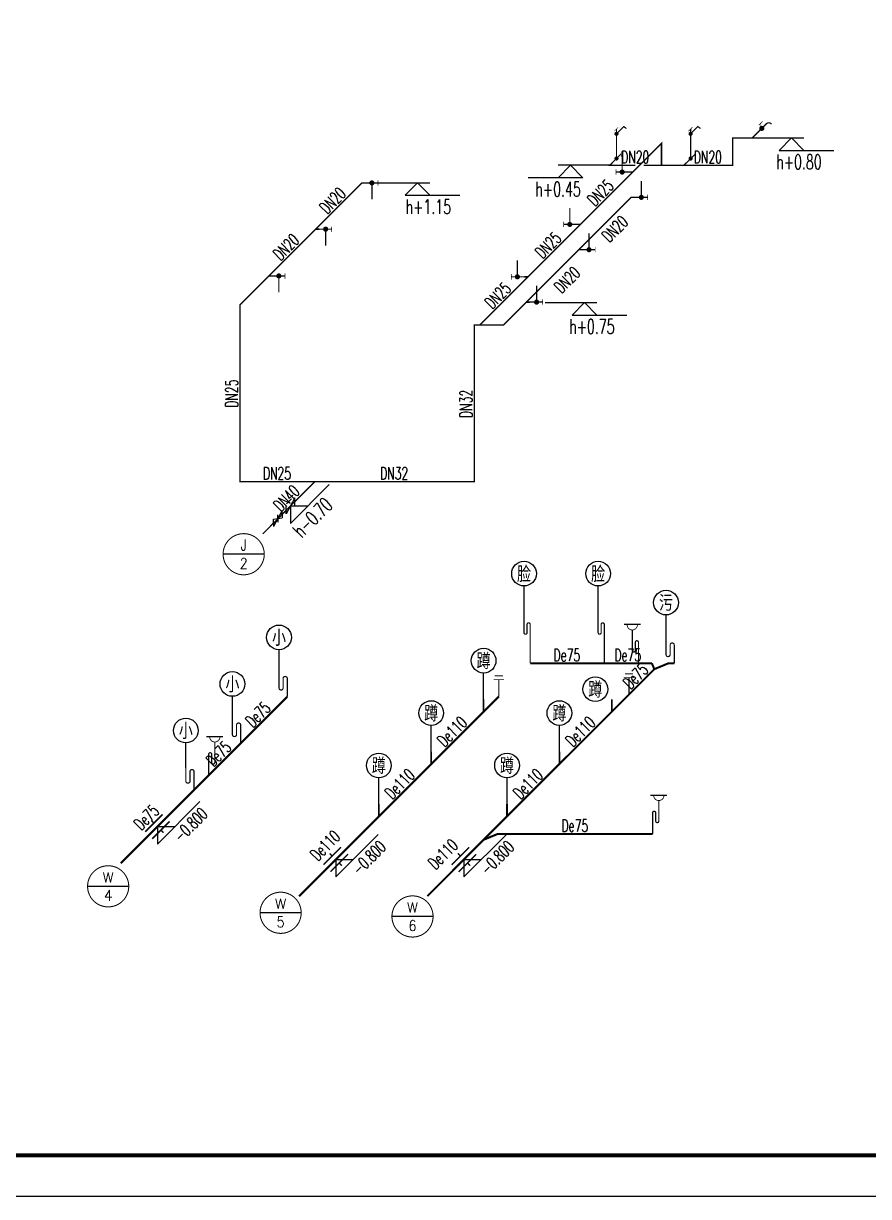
# Model space of a CAD drawing. Extents: x 13158459 to 15902229, y -1299598 to 28366.
# Drawn here: x 14080312 to 14090577, y -606343 to -592094 of the extents above; entities that cross this region are included whole.
import ezdxf
from ezdxf.enums import TextEntityAlignment as Align

# ---------------------------------------------------------------- set-up
doc = ezdxf.new("R2010")
doc.units = 0
doc.header["$LTSCALE"] = 1000
doc.header["$MEASUREMENT"] = 0
for name, color, linetype in [('DIM_污水', 3, 'Continuous'), ('DIM_消防', 3, 'Continuous'), ('EQUIP_地漏', 7, 'Continuous'), ('EQUIP_污水', 7, 'Continuous'), ('EQUIP_给水', 7, 'Continuous'), ('PIPE-污水', 2, 'Continuous'), ('PIPE-给水', 3, 'Continuous'), ('TEXT_污水', 7, 'Continuous'), ('TEXT_给水', 7, 'Continuous'), ('TK', 4, 'Continuous'), ('TWT_DIM', 3, 'Continuous'), ('TWT_ELEV', 3, 'Continuous'), ('TWT_IDEN', 3, 'Continuous'), ('TWT_TEXT', 7, 'Continuous'), ('VALVE_污水', 7, 'Continuous'), ('VALVE_给水', 7, 'Continuous')]:
    doc.layers.add(name, color=color, linetype=linetype)
doc.styles.add('_TWT_CIRCLE', font='COMPLEX', dxfattribs={"width": 1.1, "height": 3, "bigfont": 'HZTXT'})
doc.styles.add('_TWT_DIM_ELE', font='SIMPLEX', dxfattribs={"width": 0.8, "height": 3, "bigfont": 'HZTXT'})
doc.styles.add('_TWT_PIPEDN', font='SIMPLEX', dxfattribs={"width": 0.8, "height": 3, "bigfont": 'HZTXT'})
doc.styles.add('_TWT_SANITARY', font='', dxfattribs={"width": 0.8, "height": 3.5})
doc.styles.add('HZ', font='txt_____.ttf', dxfattribs={"bigfont": 'hztxt'})
doc.styles.get('_TWT_SANITARY').set_extended_font_data('SimSun')

# ---------------------------------------------------------------- blocks, each defined once
blk = doc.blocks.new('GeYuanFrame_06504130', base_point=(20.09, 4.53))
at = {"layer": 'TK'}
blk.add_lwpolyline([(20.09, 4.53), (20.09, 598.53), (861.09, 598.53), (861.09, 4.53)], close=True, dxfattribs=at)
at = {"layer": 'TK', "const_width": 1}
blk.add_lwpolyline([(45.09, 588.53), (851.09, 588.53), (851.09, 14.53), (45.09, 14.53)], close=True, dxfattribs=at)
blk = doc.blocks.new('$TWTSYS$00000053')
at = {"const_width": 30}
blk.add_lwpolyline([(0, 0), (283, 283, -0.443942), (411, 276, 1.105826)], format="xyb", dxfattribs=at)
for points, const_width in [([(102, 252), (192, 342)], 15), ([(154, 162), (154, 304)], 10)]:
    blk.add_lwpolyline(points, dxfattribs=dict(const_width=const_width))
at = {"const_width": 62.5}
blk.add_lwpolyline([(152, 152, 1), (196, 196, 1)], format="xyb", close=True, dxfattribs=at)
at = {"style": 'HZ', "width": 0.7, "flags": 1}
for tag in ['UNIT', 'WHAT', 'SPEC']:
    blk.add_attdef(tag, (0, 0), '', height=0.0001, dxfattribs=at)
blk = doc.blocks.new('$VALVE$00000335')
for p, q in [((178, 53), (-178, -53)), ((-125, 0), (-178, -53)), ((-125, 0), (-72, 53)), ((-72, 53), (72, -53)), ((0, 0), (-53, -53)), ((0, 0), (53, 53)), ((125, 0), (72, -53)), ((125, 0), (178, 53))]:
    blk.add_line(p, q)
for p in [(-125, 0), (125, 0)]:
    blk.add_point(p)
blk = doc.blocks.new('$VALVE$00000359')
for p, q in [((177, 53), (-177, -53)), ((-177, -53), (-71, 53)), ((-30, 88), (111, 88)), ((71, -53), (177, 53))]:
    blk.add_line(p, q)
for p in [(-124, 0), (124, 0)]:
    blk.add_point(p)
blk.add_solid([(41, 88), (23, 106), (111, 88)])
blk = doc.blocks.new('$TWTSYS$00000410')
blk.add_line((53, 944), (-347, 944))
for points, const_width in [([(-25, 944, -1.067664), (-275, 944)], 20), ([(0, 0), (0, 512, 1), (-75, 512), (-75, 312, -1), (-150, 312), (-150, 810)], 30)]:
    blk.add_lwpolyline(points, format="xyb", dxfattribs=dict(const_width=const_width))
at = {"style": 'HZ', "flags": 1}
for tag in ['UNIT', 'SPEC', 'WHAT']:
    blk.add_attdef(tag, (-150, 810), '', height=0.001, dxfattribs=at)
blk = doc.blocks.new('$TWTSYS$00000086')
at = {"const_width": 30}
blk.add_lwpolyline([(0, 0), (0, 946, 1), (-75, 946), (-75, 746, -1), (-150, 746), (-150, 1244)], format="xyb", dxfattribs=at)
blk = doc.blocks.new('$TWTSYS$00000408')
blk.add_line((-53, 944), (347, 944))
for points, const_width in [([(25, 944, 1.067664), (275, 944)], 20), ([(0, 0), (0, 512, -1), (75, 512), (75, 312, 1), (150, 312), (150, 810)], 30)]:
    blk.add_lwpolyline(points, format="xyb", dxfattribs=dict(const_width=const_width))
at = {"style": 'HZ', "flags": 1}
for tag in ['WHAT', 'SPEC', 'UNIT']:
    blk.add_attdef(tag, (150, 810), '', height=0.001, dxfattribs=at)
blk = doc.blocks.new('$TWTSYS$00000087')
at = {"const_width": 30}
blk.add_lwpolyline([(0, 0), (0, 456, 0.75), (-100, 456), (-100, 202, -0.75), (-200, 202), (-200, 540)], format="xyb", dxfattribs=at)
blk = doc.blocks.new('$TWTSYS$00000409')
blk.add_line((-53, 944), (347, 944))
for points, const_width in [([(25, 944, 1.067664), (275, 944)], 20), ([(0, 0), (0, 512, -1), (75, 512), (75, 312, 1), (150, 312), (150, 810)], 30)]:
    blk.add_lwpolyline(points, format="xyb", dxfattribs=dict(const_width=const_width))
at = {"style": 'HZ', "flags": 1}
for tag in ['WHAT', 'SPEC', 'UNIT']:
    blk.add_attdef(tag, (150, 810), '', height=0.001, dxfattribs=at)
blk = doc.blocks.new('$TWTSYS$00000426')
for points, const_width in [([(-125, 407), (125, 407)], 20), ([(-100, 500), (100, 500)], 20), ([(0, 407), (0, 0)], 30)]:
    blk.add_lwpolyline(points, dxfattribs=dict(const_width=const_width))
at = {"style": 'HZ', "width": 0.7, "flags": 1}
for tag in ['UNIT', 'SPEC', 'WHAT']:
    blk.add_attdef(tag, (0, 0), '', height=0.001, dxfattribs=at)
blk = doc.blocks.new('$TWTSYS$00000090')
at = {"color": 0, "const_width": 42}
blk.add_lwpolyline([(0, 303), (0, 0)], dxfattribs=at)
blk = doc.blocks.new('$VALVE$00000553')
at = {"const_width": 30}
for points in [[(0, 100), (-250, 100), (-250, 100)], [(0, 100), (0, 175)], [(0, 100), (250, 100), (250, 100)], [(-250, -100), (-250, -100), (0, -100)], [(250, -100), (250, -100), (0, -100)], [(0, -175), (0, -100)]]:
    blk.add_lwpolyline(points, dxfattribs=at)
blk = doc.blocks.new('$ATTACHMENT$00000128')
for points, const_width in [([(0, 0), (-300, 0)], 30), ([(-298, 60), (-298, -70)], 15), ([(-150, 0), (-150, -400)], 30)]:
    blk.add_lwpolyline(points, dxfattribs=dict(const_width=const_width))
at = {"const_width": 62.5}
blk.add_lwpolyline([(-119, 0, -1), (-181, 0, -1)], format="xyb", close=True, dxfattribs=at)
at = {"style": 'HZ', "width": 0.7, "flags": 1}
for tag in ['UNIT', 'SPEC', 'WHAT']:
    blk.add_attdef(tag, (0, 0), '', height=0.001, dxfattribs=at)
blk = doc.blocks.new('$ATTACHMENT$00000125')
for points, const_width in [([(170, 0), (170, 400)], 30), ([(0, 0), (320, 0)], 30), ([(320, -65), (320, 65)], 15)]:
    blk.add_lwpolyline(points, dxfattribs=dict(const_width=const_width))
at = {"const_width": 62.5}
blk.add_lwpolyline([(139, 0, -1), (201, 0, -1)], format="xyb", close=True, dxfattribs=at)
at = {"style": 'HZ', "width": 0.7, "flags": 1}
for tag in ['UNIT', 'SPEC', 'WHAT']:
    blk.add_attdef(tag, (0, 0), '', height=0.001, dxfattribs=at)
blk = doc.blocks.new('$ATTACHMENT$00000141')
for points, const_width in [([(50, 769), (146, 865)], 15), ([(103, 705), (280, 882), (344, 834)], 30), ([(103, 822), (103, 103)], 30), ([(220, 278), (220, 154)], 15), ([(0, 0), (220, 220)], 30)]:
    blk.add_lwpolyline(points, dxfattribs=dict(const_width=const_width))
at = {"const_width": 50}
for points in [[(78, 705, 1), (128, 705, 1)], [(78, 105, 1), (128, 105, 1)]]:
    blk.add_lwpolyline(points, format="xyb", close=True, dxfattribs=at)
at = {"style": 'HZ', "width": 0.7, "flags": 1}
for tag in ['UNIT', 'SPEC', 'WHAT']:
    blk.add_attdef(tag, (0, 0), '', height=0.001, dxfattribs=at)

msp = doc.modelspace()

# ---------------------------------------------------------------- hatches: boundary and pattern name
at = {"layer": 'PIPE-污水', "linetype": 'Continuous'}
for points in [[(14088145.2, -599866.3), (14088140.4, -599854.7), (14088142.7, -599853.8)], [(14088145.2, -599866.3), (14088145.2, -599853.8), (14088142.7, -599853.8)], [(14086073, -601938.4), (14086068.3, -601926.9), (14086070.6, -601925.9)], [(14086073, -601938.4), (14086073, -601925.9), (14086070.6, -601925.9)]]:
    msp.add_hatch(color=256, dxfattribs=at).paths.add_polyline_path(points)
at = {"layer": 'PIPE-给水', "linetype": 'Continuous'}
for points in [[(14088925.6, -593485), (14088916.8, -593485), (14088916.8, -593476.2)], [(14088925.6, -593485), (14088925.6, -593476.2), (14088916.8, -593476.2)], [(14088062.2, -593549.1), (14088056, -593542.9), (14088070.9, -593528)], [(14088062.2, -593549.1), (14088070.9, -593549.1), (14088070.9, -593528)], [(14089162.9, -593485), (14089169.1, -593491.2), (14089166.6, -593493.7)], [(14089162.9, -593485), (14089162.9, -593493.7), (14089166.6, -593493.7)], [(14087433.8, -593817), (14087427.6, -593810.8), (14087412.6, -593825.8)], [(14087433.8, -593817), (14087433.8, -593825.8), (14087412.6, -593825.8)], [(14088925.6, -593817), (14088925.6, -593825.8), (14088934.3, -593825.8)], [(14088925.6, -593817), (14088934.3, -593817), (14088934.3, -593825.8)], [(14084422.7, -594030.7), (14084416.5, -594024.6), (14084419.1, -594022)], [(14084422.7, -594030.7), (14084422.7, -594022), (14084419.1, -594022)], [(14087692.5, -594205.9), (14087686.3, -594199.7), (14087688.9, -594197.1)], [(14087692.5, -594205.9), (14087692.5, -594197.1), (14087688.9, -594197.1)], [(14082942.2, -595511.3), (14082936, -595505.1), (14082933.4, -595507.7)], [(14082942.2, -595511.3), (14082933.4, -595511.3), (14082933.4, -595507.7)], [(14085787.4, -595757.8), (14085778.7, -595757.8), (14085778.7, -595749)], [(14085787.4, -595757.8), (14085787.4, -595749), (14085778.7, -595749)], [(14086140.6, -595757.8), (14086140.6, -595766.5), (14086144.2, -595766.5)], [(14086140.6, -595757.8), (14086146.8, -595763.9), (14086144.2, -595766.5)], [(14082942.2, -597658.3), (14082942.2, -597667.1), (14082933.4, -597667.1)], [(14082942.2, -597658.3), (14082933.4, -597658.3), (14082933.4, -597667.1)], [(14085787.4, -597658.3), (14085787.4, -597667.1), (14085796.2, -597667.1)], [(14085787.4, -597658.3), (14085796.2, -597658.3), (14085796.2, -597667.1)]]:
    msp.add_hatch(color=256, dxfattribs=at).paths.add_polyline_path(points)

# ---------------------------------------------------------------- linework, layer by layer
at = {"layer": 'DIM_污水'}
for p, q in [((14081938.9, -602061.3), (14082453.9, -601546.4)), ((14081922.5, -601865.7), (14082045, -601743.1)), ((14081938.9, -601849.2), (14081938.9, -602061.3)), ((14081938.9, -601849.2), (14082151.1, -601849.2)), ((14084105, -602461.3), (14084620, -601946.4)), ((14085662.3, -602461.3), (14086177.2, -601946.4)), ((14084088.6, -602265.7), (14084211.1, -602143.1)), ((14085645.8, -602265.7), (14085768.3, -602143.1)), ((14084105, -602249.2), (14084105, -602461.3)), ((14084105, -602249.2), (14084317.2, -602249.2)), ((14085662.3, -602249.2), (14085662.3, -602461.3)), ((14085662.3, -602249.2), (14085874.4, -602249.2))]:
    msp.add_line(p, q, dxfattribs=at)
at = {"layer": 'DIM_消防'}
for p, q in [((14083236.9, -598540.9), (14082736.9, -598540.9)), ((14081590.7, -602575.1), (14081090.7, -602575.1)), ((14083685.5, -602896.5), (14083185.5, -602896.5)), ((14085287.5, -602941.1), (14084787.5, -602941.1))]:
    msp.add_line(p, q, dxfattribs=at)
at = {"layer": 'DIM_消防', "const_width": 12.5}
for points in [[(14083236.9, -598540.9, 1), (14082736.9, -598540.9, 1)], [(14081590.7, -602575.1, 1), (14081090.7, -602575.1, 1)], [(14083685.5, -602896.5, 1), (14083185.5, -602896.5, 1)], [(14085287.5, -602941.1, 1), (14084787.5, -602941.1, 1)]]:
    msp.add_lwpolyline(points, format="xyb", close=True, dxfattribs=at)
at = {"layer": 'PIPE-污水', "linetype": 'Continuous', "ltscale": 0.25, "const_width": 25}
for points in [[(14087366.9, -599866.3), (14086466.9, -599866.3)], [(14087945.2, -599866.3), (14087366.9, -599866.3)], [(14087945.2, -599866.3), (14087974.5, -599937)], [(14088145.2, -599866.3), (14087974.5, -599937)], [(14088216.6, -599866.3), (14088145.2, -599866.3)], [(14087974.5, -599937), (14087666.8, -600244.6)], [(14083515.8, -600272.4), (14082950.1, -600838)], [(14085901.1, -600453.2), (14086086.5, -600267.7)], [(14087666.8, -600244.6), (14087458.3, -600453.2)], [(14085901.1, -600453.2), (14085264.7, -601089.5)], [(14087458.3, -600453.2), (14086821.9, -601089.5)], [(14082950.1, -600838), (14082561.4, -601226.8)], [(14085264.7, -601089.5), (14084628.3, -601725.9)], [(14086821.9, -601089.5), (14086185.5, -601725.9)], [(14082561.4, -601226.8), (14082384.4, -601403.7)], [(14082384.4, -601403.7), (14081493.4, -602294.7)], [(14084628.3, -601725.9), (14083659.5, -602694.7)], [(14086185.5, -601725.9), (14085902.3, -602009.1)], [(14085902.3, -602009.1), (14085216.8, -602694.7)], [(14086073, -601938.4), (14085902.3, -602009.1)], [(14086073, -601938.4), (14087954.2, -601938.4)]]:
    msp.add_lwpolyline(points, dxfattribs=at)
at = {"layer": 'PIPE-给水', "linetype": 'Continuous', "ltscale": 0.25, "const_width": 17.5}
for points in [[(14088925.6, -593817), (14088925.6, -593485)], [(14088925.6, -593485), (14089162.9, -593485)], [(14089162.9, -593485), (14089192.8, -593455.1)], [(14087712.7, -593898.6), (14088062.2, -593549.1)], [(14088062.2, -593549.1), (14088062.2, -593817)], [(14087076.3, -594535), (14087712.7, -593898.6)], [(14087433.8, -593817), (14087463.6, -593787.2)], [(14087433.8, -593817), (14087744.3, -593817)], [(14087712.7, -593898.6), (14087669.4, -593898.6)], [(14087844.3, -593817), (14088062.2, -593817)], [(14088062.2, -593817), (14088333.8, -593817)], [(14088333.8, -593817), (14088363.6, -593787.2)], [(14088333.8, -593817), (14088925.6, -593817)], [(14083861.2, -594592.3), (14084422.7, -594030.7)], [(14084422.7, -594030.7), (14084469, -594030.7)], [(14087056.1, -594842.3), (14087692.5, -594205.9)], [(14087692.5, -594205.9), (14087732.6, -594205.9)], [(14083292.6, -595160.8), (14083861.2, -594592.3)], [(14083861.2, -594592.3), (14083907.5, -594592.3)], [(14086439.9, -595171.4), (14087076.3, -594535)], [(14087076.3, -594535), (14087033, -594535)], [(14086419.7, -595478.6), (14087056.1, -594842.3)], [(14087056.1, -594842.3), (14087096.2, -594842.3)], [(14082942.2, -595511.3), (14083292.6, -595160.8)], [(14083292.6, -595160.8), (14083338.9, -595160.8)], [(14085853.5, -595757.8), (14086439.9, -595171.4)], [(14086439.9, -595171.4), (14086396.6, -595171.4)], [(14086140.6, -595757.8), (14086419.7, -595478.6)], [(14086419.7, -595478.6), (14086459.8, -595478.6)], [(14082942.2, -597658.3), (14082942.2, -595511.3)], [(14085787.4, -597658.3), (14085787.4, -595757.8)], [(14085787.4, -595757.8), (14085853.5, -595757.8)], [(14085853.5, -595757.8), (14086140.6, -595757.8)], [(14083851.8, -597658.3), (14082942.2, -597658.3)], [(14083608.4, -597901.7), (14083851.8, -597658.3)], [(14083851.8, -597658.3), (14085787.4, -597658.3)], [(14083455.7, -598054.5), (14083503.4, -598006.7)], [(14083311.9, -598198.2), (14083349.6, -598160.5)]]:
    msp.add_lwpolyline(points, dxfattribs=at)
at = {"layer": 'TWT_DIM'}
for p, q in [((14086391.9, -599244.4), (14086391.9, -598926.5)), ((14087291.9, -599244.4, 0), (14087291.9, -598926.5, 0)), ((14088116.6, -599596.4), (14088116.6, -599278.4)), ((14083415.8, -600002.5), (14083415.8, -599701.1)), ((14085901.1, -600301.7), (14085901.1, -599983.8)), ((14082850.1, -600568.2), (14082850.1, -600266.8)), ((14085264.7, -600938.1), (14085264.7, -600620.2)), ((14086821.9, -600938.1), (14086821.9, -600620.2)), ((14082284.4, -601133.8), (14082284.4, -600832.5)), ((14084628.3, -601574.5), (14084628.3, -601256.6)), ((14086185.5, -601574.5), (14086185.5, -601256.6))]:
    msp.add_line(p, q, dxfattribs=at)
at = {"layer": 'TWT_ELEV'}
for p, q in [((14089162.9, -593485), (14089791, -593485)), ((14089641, -593485), (14089491, -593635)), ((14089641, -593485), (14089791, -593635)), ((14089491, -593635), (14090156.2, -593635)), ((14086955.7, -593817), (14086805.7, -593967)), ((14087433.8, -593817), (14086805.7, -593817)), ((14086955.7, -593817), (14087105.7, -593967)), ((14084619, -594030.7), (14085247.1, -594030.7)), ((14085097.1, -594030.7), (14084947.1, -594180.7)), ((14085097.1, -594030.7), (14085247.1, -594180.7)), ((14087105.7, -593967), (14086440.5, -593967)), ((14084947.1, -594180.7), (14085612.3, -594180.7)), ((14086647.2, -595485.2), (14087275.2, -595485.2)), ((14087125.2, -595485.2), (14086975.2, -595635.2)), ((14087125.2, -595485.2), (14087275.2, -595635.2)), ((14086975.2, -595635.2), (14087640.4, -595635.2)), ((14083555.9, -598166.3), (14084026.3, -597696)), ((14083217.9, -598292.2), (14083662, -597848.1)), ((14083555.9, -597954.2), (14083555.9, -598166.3)), ((14083555.9, -597954.2), (14083768, -597954.2))]:
    msp.add_line(p, q, dxfattribs=at)
at = {"layer": 'TWT_IDEN'}
for centre in [(14086391.9, -598776.5), (14087291.9, -598776.5), (14088116.6, -599128.4), (14083415.8, -599551.1), (14085901.1, -599833.8), (14082850.1, -600116.8), (14087258.2, -600180.2), (14085264.7, -600470.2), (14086821.9, -600470.2), (14082284.4, -600682.5), (14084628.3, -601106.6), (14086185.5, -601106.6)]:
    msp.add_circle(centre, 150, dxfattribs=at)

# ---------------------------------------------------------------- block references
at = {"xscale": 50, "yscale": 50, "zscale": 50}
msp.add_blockref('GeYuanFrame_06504130', (14066558, -606343.1), dxfattribs=at)
at = {"layer": 'EQUIP_地漏', "xscale": 0.5, "yscale": 0.5, "zscale": 0.5}
for name, p in [('$TWTSYS$00000410', (14087782, -599866.3)), ('$TWTSYS$00000408', (14082561.4, -601226.8)), ('$TWTSYS$00000409', (14087954.2, -601938.4))]:
    msp.add_blockref(name, p, dxfattribs=at)
at = {"layer": 'EQUIP_污水', "xscale": 0.5, "yscale": 0.5, "zscale": 0.5}
for name, p in [('$TWTSYS$00000086', (14086466.9, -599866.3)), ('$TWTSYS$00000086', (14087366.9, -599866.3)), ('$TWTSYS$00000087', (14088216.6, -599866.3)), ('$TWTSYS$00000087', (14083515.8, -600272.4)), ('$TWTSYS$00000426', (14086086.5, -600267.7)), ('$TWTSYS$00000426', (14087666.8, -600244.6)), ('$TWTSYS$00000090', (14085901.1, -600453.2)), ('$TWTSYS$00000090', (14087458.3, -600453.2)), ('$TWTSYS$00000087', (14082950.1, -600838)), ('$TWTSYS$00000090', (14085264.7, -601089.5)), ('$TWTSYS$00000090', (14086821.9, -601089.5)), ('$TWTSYS$00000087', (14082384.4, -601403.7)), ('$TWTSYS$00000090', (14084628.3, -601725.9)), ('$TWTSYS$00000090', (14086185.5, -601725.9))]:
    msp.add_blockref(name, p, dxfattribs=at)
at = {"layer": 'EQUIP_给水', "xscale": 0.5, "yscale": 0.5, "zscale": 0.5}
for name, p in [('$ATTACHMENT$00000141', (14087463.6, -593787.2)), ('$ATTACHMENT$00000141', (14088363.6, -593787.2)), ('$TWTSYS$00000053', (14089192.8, -593455.1)), ('$ATTACHMENT$00000125', (14087732.6, -594205.9)), ('$ATTACHMENT$00000125', (14087096.2, -594842.3)), ('$ATTACHMENT$00000125', (14086459.8, -595478.6))]:
    msp.add_blockref(name, p, dxfattribs=at)
at = {"layer": 'EQUIP_给水', "xscale": 0.5, "yscale": -0.5, "zscale": 0.5, "rotation": 180}
for name, p in [('$ATTACHMENT$00000125', (14087669.4, -593898.6)), ('$ATTACHMENT$00000128', (14084469, -594030.7)), ('$ATTACHMENT$00000125', (14087033, -594535)), ('$ATTACHMENT$00000128', (14083907.5, -594592.3)), ('$ATTACHMENT$00000125', (14086396.6, -595171.4)), ('$ATTACHMENT$00000128', (14083338.9, -595160.8))]:
    msp.add_blockref(name, p, dxfattribs=at)
at = {"layer": 'VALVE_污水', "xscale": 0.6, "yscale": 0.6, "zscale": 0.6}
for p, rotation in [((14081938.9, -601849.2), 224.9999999990268), ((14084105, -602249.2), 224.9999999990567), ((14085662.3, -602249.2), 224.9999999989541)]:
    msp.add_blockref('$VALVE$00000553', p, dxfattribs=dict(at, rotation=rotation))
at = {"layer": 'VALVE_给水', "xscale": 0.6, "yscale": 0.6, "zscale": 0.6, "rotation": 45.00000000006177}
for name, p in [('$VALVE$00000359', (14083555.9, -597954.2)), ('$VALVE$00000335', (14083402.6, -598107.5))]:
    msp.add_blockref(name, p, dxfattribs=at)

# ---------------------------------------------------------------- texts
at = {"layer": 'DIM_消防', "color": 7, "style": '_TWT_CIRCLE'}
for s, height, p, p2 in [('J', 131.9, (14082948.9, -598494.8), (14083024.9, -598494.8)), ('2', 129.4, (14082939.5, -598716.7), (14083034.4, -598716.7)), ('W', 120.8, (14081271.1, -602527.3), (14081410.3, -602527.3)), ('4', 127.4, (14081287.3, -602749.2), (14081394.1, -602749.2)), ('W', 120.8, (14083365.9, -602848.8), (14083505.1, -602848.8)), ('W', 120.8, (14084967.9, -602893.4), (14085107.1, -602893.4)), ('5', 129.4, (14083388, -603072.3), (14083482.9, -603072.3)), ('6', 129.4, (14084990, -603116.9), (14085084.9, -603116.9))]:
    msp.add_text(s, height=height, dxfattribs=at).set_placement(p, p2, align=Align.FIT)
at = {"layer": 'TEXT_污水', "linetype": 'Continuous', "style": '_TWT_PIPEDN', "width": 0.64}
for p in [(14086750.1, -599841.3), (14087489.2, -599841.3), (14086846.7, -601913.4)]:
    msp.add_text('De75', height=150, dxfattribs=at).set_placement(p)
for s, p in [('De75', (14087685, -600191.1)), ('De75', (14083097.3, -600655.5)), ('De110', (14085427.8, -600891.1)), ('De110', (14086985.1, -600891.1)), ('De75', (14082620.1, -601132.7)), ('De110', (14084791.4, -601527.4)), ('De110', (14086348.7, -601527.4)), ('De75', (14081742.8, -601905.3)), ('De110', (14083886.1, -602276.2)), ('De110', (14085316.1, -602380.6))]:
    msp.add_text(s, height=150, rotation=45, dxfattribs=at).set_placement(p)
at = {"layer": 'TEXT_给水', "linetype": 'Continuous', "style": '_TWT_PIPEDN', "width": 0.64}
for s, p in [('DN20', (14087572, -593792)), ('DN20', (14088453.7, -593792)), ('DN25', (14083221, -597633.3)), ('DN32', (14084643.6, -597633.3))]:
    msp.add_text(s, height=150, dxfattribs=at).set_placement(p)
for s, rotation, p in [('DN25', 45, (14087252.4, -594323.6)), ('DN20', 45, (14083999.8, -594418.3)), ('DN20', 45, (14087428.7, -594762)), ('DN20', 45, (14083434.8, -594983.3)), ('DN25', 45, (14086616, -594960)), ('DN20', 45, (14086848.1, -595382)), ('DN25', 45, (14086004.6, -595571.3)), ('DN25', 90, (14082917.2, -596760.8)), ('DN32', 90, (14085762.4, -596884)), ('DN40', 45, (14083439.7, -598035))]:
    msp.add_text(s, height=150, rotation=rotation, dxfattribs=at).set_placement(p)
at = {"layer": 'TWT_TEXT', "style": '_TWT_DIM_ELE', "width": 0.64}
for s, p in [('h+0.80', (14089455.7, -593862.5)), ('h+0.45', (14086529.6, -594194.5)), ('h+1.15', (14084954.5, -594408.2)), ('h+0.75', (14086940, -595862.7))]:
    msp.add_text(s, height=175, dxfattribs=at).set_placement(p)
for s, height, p in [('h-0.70', 175, (14083691.9, -598352.1)), ('-0.800', 150, (14082225.6, -602050.4)), ('-0.800', 150, (14084391.7, -602450.4)), ('-0.800', 150, (14085948.9, -602450.4))]:
    msp.add_text(s, height=height, rotation=45, dxfattribs=at).set_placement(p)
at = {"layer": 'TWT_TEXT', "style": '_TWT_SANITARY', "width": 0.878906}
for s, p, p2 in [('脸', (14086307.1, -598861.3), (14086476.8, -598861.3)), ('脸', (14087207.1, -598861.3), (14087376.8, -598861.3)), ('污', (14088031.7, -599213.3), (14088201.4, -599213.3)), ('小', (14083330.9, -599635.9), (14083500.6, -599635.9)), ('蹲', (14085816.2, -599918.7), (14085985.9, -599918.7)), ('小', (14082765.2, -600201.6), (14082934.9, -600201.6)), ('蹲', (14087173.4, -600265.1), (14087343.1, -600265.1)), ('蹲', (14085179.8, -600555.1), (14085349.5, -600555.1)), ('蹲', (14086737.1, -600555.1), (14086906.8, -600555.1)), ('小', (14082199.6, -600767.3), (14082369.3, -600767.3)), ('蹲', (14084543.4, -601191.4), (14084713.2, -601191.4)), ('蹲', (14086100.7, -601191.4), (14086270.4, -601191.4))]:
    msp.add_text(s, height=169.7, dxfattribs=at).set_placement(p, p2, align=Align.FIT)

doc.saveas('drawing.dxf')
